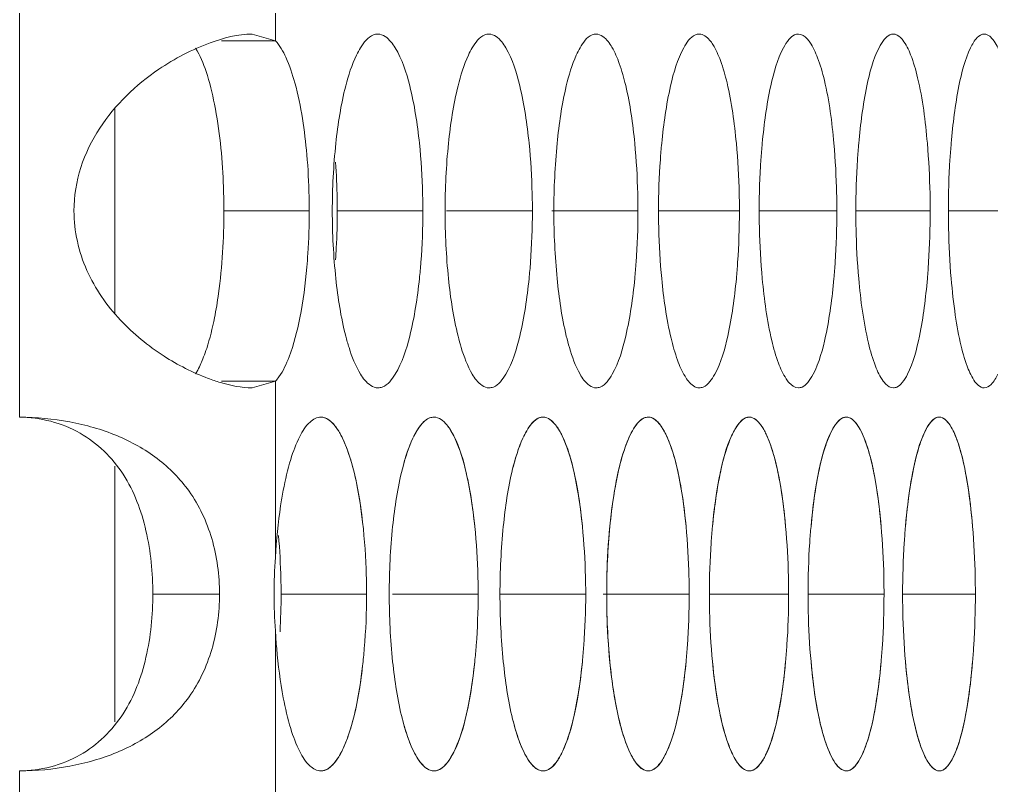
# Model space of a CAD drawing. Header units: millimetres. Extents: x 1177 to 4147, y 93 to 2194.
# Drawn here: x 2891.19 to 2907.68, y 1459.77 to 1472.76 of the extents above; entities that cross this region are included whole.
import ezdxf

# ---------------------------------------------------------------- set-up
doc = ezdxf.new("R2010")
doc.units = ezdxf.units.MM
doc.header["$LTSCALE"] = 0.1
doc.layers.get('0').update_dxf_attribs({"lineweight": 13})
doc.layers.add('标注', color=251, linetype='Continuous', lineweight=9)

msp = doc.modelspace()

# ---------------------------------------------------------------- linework, layer by layer
for p, q in [((2895.532, 1472.402), (2895.532, 1475.389)), ((2891.191, 1466.02), (2891.191, 1473.01)), ((2891.191, 1466.02), (2891.191, 1473.01)), ((2895.532, 1463.641), (2895.532, 1466.628)), ((2895.532, 1459.412), (2895.532, 1462.399)), ((2891.191, 1453.029), (2891.191, 1460.02)), ((2891.191, 1453.029), (2891.191, 1460.02))]:
    msp.add_line(p, q)
at = {"layer": '标注'}
for p, q in [((2895.532, 1472.402), (2895.137, 1472.515)), ((2894.616, 1472.402), (2895.532, 1472.402)), ((2892.81, 1471.253), (2892.81, 1467.777)), ((2894.658, 1469.515), (2896.106, 1469.515)), ((2896.581, 1469.515), (2898.032, 1469.515)), ((2898.435, 1469.515), (2899.89, 1469.515)), ((2900.221, 1469.515), (2901.68, 1469.515)), ((2902.029, 1469.515), (2903.401, 1469.515)), ((2903.736, 1469.515), (2905.053, 1469.515)), ((2905.375, 1469.515), (2906.636, 1469.515)), ((2906.944, 1469.515), (2908.15, 1469.515)), ((2894.616, 1466.628), (2895.532, 1466.628)), ((2895.137, 1466.515), (2895.532, 1466.628)), ((2892.81, 1465.187), (2892.81, 1460.852)), ((2892.81, 1465.187), (2892.81, 1460.852)), ((2893.453, 1463.02), (2894.584, 1463.02)), ((2893.453, 1463.02), (2894.584, 1463.02)), ((2895.628, 1463.02), (2897.078, 1463.02)), ((2895.628, 1463.02), (2897.078, 1463.02)), ((2897.516, 1463.02), (2898.97, 1463.02)), ((2897.516, 1463.02), (2898.97, 1463.02)), ((2899.337, 1463.02), (2900.794, 1463.02)), ((2899.337, 1463.02), (2900.794, 1463.02)), ((2901.089, 1463.02), (2902.549, 1463.02)), ((2901.089, 1463.02), (2902.549, 1463.02)), ((2902.892, 1463.02), (2904.235, 1463.02)), ((2902.892, 1463.02), (2904.235, 1463.02)), ((2904.564, 1463.02), (2905.853, 1463.02)), ((2904.564, 1463.02), (2905.853, 1463.02)), ((2906.168, 1463.02), (2907.402, 1463.02)), ((2906.168, 1463.02), (2907.402, 1463.02))]:
    msp.add_line(p, q, dxfattribs=at)
for centre, radius, start, end in [((2904.136, 1463.012), 8.627, 175.8208, 179.9495), ((2904.136, 1463.012), 8.627, 175.8208, 179.9495), ((2904.136, 1463.027), 8.627, 180.0505, 184.1792), ((2904.136, 1463.027), 8.627, 180.0505, 184.1792), ((2884.338, 1463.019), 11.29, 356.7614, 0.0035), ((2884.338, 1463.019), 11.29, 356.7614, 0.0035)]:
    msp.add_arc(centre, radius, start, end, dxfattribs=at)
for points, knots in [([(2895.137, 1472.515), (2894.895, 1472.514), (2894.332, 1472.365), (2893.824, 1472.101), (2893.553, 1471.917)], [0, 0, 0, 0, 0.425121, 1, 1, 1, 1]), ([(2897.27, 1472.515), (2897.244, 1472.515), (2897.116, 1472.486), (2897.03, 1472.371), (2896.976, 1472.283)], [0, 0, 0, 0, 0.199148, 1, 1, 1, 1]), ([(2897.563, 1472.283), (2897.541, 1472.318), (2897.472, 1472.42), (2897.356, 1472.515), (2897.27, 1472.515)], [0, 0, 0, 0, 0.321082, 1, 1, 1, 1]), ([(2899.155, 1472.515), (2899.131, 1472.515), (2899.005, 1472.485), (2898.923, 1472.37), (2898.871, 1472.283)], [0, 0, 0, 0, 0.196477, 1, 1, 1, 1]), ([(2899.437, 1472.283), (2899.417, 1472.318), (2899.351, 1472.419), (2899.239, 1472.515), (2899.155, 1472.515)], [0, 0, 0, 0, 0.324295, 1, 1, 1, 1]), ([(2900.972, 1472.515), (2900.948, 1472.515), (2900.825, 1472.484), (2900.748, 1472.369), (2900.699, 1472.283)], [0, 0, 0, 0, 0.193636, 1, 1, 1, 1]), ([(2901.239, 1472.292), (2901.22, 1472.325), (2901.158, 1472.422), (2901.052, 1472.515), (2900.972, 1472.515)], [0, 0, 0, 0, 0.326204, 1, 1, 1, 1]), ([(2902.72, 1472.515), (2902.698, 1472.515), (2902.577, 1472.484), (2902.505, 1472.368), (2902.458, 1472.283)], [0, 0, 0, 0, 0.190615, 1, 1, 1, 1]), ([(2902.951, 1472.335), (2902.934, 1472.362), (2902.879, 1472.442), (2902.788, 1472.515), (2902.72, 1472.515)], [0, 0, 0, 0, 0.321102, 1, 1, 1, 1]), ([(2904.4, 1472.515), (2904.378, 1472.515), (2904.315, 1472.498), (2904.225, 1472.415), (2904.174, 1472.332), (2904.148, 1472.283)], [0, 0, 0, 0, 0.185665, 0.530478, 1, 1, 1, 1]), ([(2904.595, 1472.376), (2904.58, 1472.397), (2904.532, 1472.461), (2904.456, 1472.515), (2904.4, 1472.515)], [0, 0, 0, 0, 0.314447, 1, 1, 1, 1]), ([(2906.011, 1472.515), (2905.99, 1472.515), (2905.928, 1472.498), (2905.843, 1472.414), (2905.794, 1472.332), (2905.769, 1472.283)], [0, 0, 0, 0, 0.182292, 0.52599, 1, 1, 1, 1]), ([(2906.17, 1472.414), (2906.158, 1472.43), (2906.117, 1472.477), (2906.055, 1472.515), (2906.011, 1472.515)], [0, 0, 0, 0, 0.305886, 1, 1, 1, 1]), ([(2907.553, 1472.515), (2907.509, 1472.515), (2907.404, 1472.444), (2907.351, 1472.345), (2907.321, 1472.283)], [0, 0, 0, 0, 0.389659, 1, 1, 1, 1]), ([(2907.677, 1472.448), (2907.667, 1472.459), (2907.633, 1472.492), (2907.586, 1472.515), (2907.553, 1472.515)], [0, 0, 0, 0, 0.295107, 1, 1, 1, 1]), ([(2896.065, 1470.469), (2896.029, 1470.879), (2895.951, 1471.444), (2895.738, 1472.085), (2895.608, 1472.321), (2895.532, 1472.402)], [0, 0, 0, 0, 0.608781, 0.835781, 1, 1, 1, 1]), ([(2903.349, 1470.662), (2903.316, 1471.006), (2903.254, 1471.481), (2903.098, 1472.037), (2903.004, 1472.251), (2902.951, 1472.335)], [0, 0, 0, 0, 0.598831, 0.827178, 1, 1, 1, 1]), ([(2905.003, 1470.662), (2904.971, 1471.021), (2904.909, 1471.513), (2904.747, 1472.082), (2904.651, 1472.296), (2904.595, 1472.376)], [0, 0, 0, 0, 0.608586, 0.834685, 1, 1, 1, 1]), ([(2906.588, 1470.662), (2906.556, 1471.036), (2906.495, 1471.546), (2906.328, 1472.128), (2906.229, 1472.34), (2906.17, 1472.414)], [0, 0, 0, 0, 0.619614, 0.843153, 1, 1, 1, 1]), ([(2908.104, 1470.662), (2908.087, 1470.874), (2908.045, 1471.262), (2907.954, 1471.783), (2907.84, 1472.172), (2907.739, 1472.382), (2907.677, 1472.448)], [0, 0, 0, 0, 0.343252, 0.632232, 0.852748, 1, 1, 1, 1]), ([(2894.499, 1471.326), (2894.462, 1471.513), (2894.382, 1471.838), (2894.255, 1472.152), (2894.179, 1472.276)], [0, 0, 0, 0, 0.568754, 1, 1, 1, 1]), ([(2896.976, 1472.283), (2896.95, 1472.243), (2896.841, 1472.038), (2896.77, 1471.814), (2896.724, 1471.636)], [0, 0, 0, 0, 0.20579, 1, 1, 1, 1]), ([(2897.974, 1470.662), (2897.94, 1470.99), (2897.855, 1471.542), (2897.683, 1472.086), (2897.563, 1472.283)], [0, 0, 0, 0, 0.587706, 1, 1, 1, 1]), ([(2898.871, 1472.283), (2898.847, 1472.243), (2898.741, 1472.037), (2898.673, 1471.814), (2898.629, 1471.636)], [0, 0, 0, 0, 0.205098, 1, 1, 1, 1]), ([(2899.834, 1470.662), (2899.801, 1470.99), (2899.719, 1471.541), (2899.555, 1472.085), (2899.437, 1472.283)], [0, 0, 0, 0, 0.588565, 1, 1, 1, 1]), ([(2900.699, 1472.283), (2900.675, 1472.243), (2900.573, 1472.036), (2900.508, 1471.814), (2900.465, 1471.636)], [0, 0, 0, 0, 0.204414, 1, 1, 1, 1]), ([(2901.626, 1470.662), (2901.594, 1470.992), (2901.531, 1471.45), (2901.38, 1471.991), (2901.29, 1472.205), (2901.239, 1472.292)], [0, 0, 0, 0, 0.590197, 0.820528, 1, 1, 1, 1]), ([(2902.458, 1472.283), (2902.347, 1472.084), (2902.192, 1471.539), (2902.115, 1470.989), (2902.083, 1470.662)], [0, 0, 0, 0, 0.410076, 1, 1, 1, 1]), ([(2904.148, 1472.283), (2904.041, 1472.083), (2903.893, 1471.538), (2903.818, 1470.989), (2903.788, 1470.662)], [0, 0, 0, 0, 0.409275, 1, 1, 1, 1]), ([(2905.769, 1472.283), (2905.666, 1472.082), (2905.525, 1471.537), (2905.453, 1470.989), (2905.424, 1470.662)], [0, 0, 0, 0, 0.408497, 1, 1, 1, 1]), ([(2907.321, 1472.283), (2907.222, 1472.081), (2907.088, 1471.536), (2907.019, 1470.989), (2906.992, 1470.662)], [0, 0, 0, 0, 0.407744, 1, 1, 1, 1]), ([(2893.553, 1471.917), (2893.164, 1471.652), (2892.628, 1471.139), (2892.197, 1470.263), (2892.116, 1469.764), (2892.116, 1469.515)], [0, 0, 0, 0, 0.48685, 0.742674, 1, 1, 1, 1]), ([(2896.724, 1471.636), (2896.642, 1471.317), (2896.533, 1470.61), (2896.497, 1469.898), (2896.497, 1469.515)], [0, 0, 0, 0, 0.462348, 1, 1, 1, 1]), ([(2898.629, 1471.636), (2898.549, 1471.317), (2898.445, 1470.61), (2898.409, 1469.898), (2898.409, 1469.515)], [0, 0, 0, 0, 0.462125, 1, 1, 1, 1]), ([(2900.465, 1471.636), (2900.388, 1471.316), (2900.288, 1470.609), (2900.254, 1469.898), (2900.254, 1469.515)], [0, 0, 0, 0, 0.461908, 1, 1, 1, 1]), ([(2894.658, 1469.515), (2894.658, 1469.676), (2894.644, 1470.282), (2894.586, 1470.889), (2894.499, 1471.326)], [0, 0, 0, 0, 0.265985, 1, 1, 1, 1]), ([(2898.032, 1469.515), (2898.032, 1469.613), (2898.027, 1469.996), (2898.004, 1470.379), (2897.974, 1470.662)], [0, 0, 0, 0, 0.255763, 1, 1, 1, 1]), ([(2899.89, 1469.515), (2899.89, 1469.613), (2899.885, 1469.996), (2899.863, 1470.379), (2899.834, 1470.662)], [0, 0, 0, 0, 0.25579, 1, 1, 1, 1]), ([(2901.68, 1469.515), (2901.68, 1469.613), (2901.675, 1469.996), (2901.653, 1470.379), (2901.626, 1470.662)], [0, 0, 0, 0, 0.255815, 1, 1, 1, 1]), ([(2902.083, 1470.662), (2902.074, 1470.57), (2902.043, 1470.188), (2902.029, 1469.805), (2902.029, 1469.515)], [0, 0, 0, 0, 0.242084, 1, 1, 1, 1]), ([(2903.401, 1469.515), (2903.401, 1469.613), (2903.396, 1469.996), (2903.375, 1470.379), (2903.349, 1470.662)], [0, 0, 0, 0, 0.25584, 1, 1, 1, 1]), ([(2903.788, 1470.662), (2903.78, 1470.57), (2903.749, 1470.188), (2903.736, 1469.805), (2903.736, 1469.515)], [0, 0, 0, 0, 0.242044, 1, 1, 1, 1]), ([(2905.053, 1469.515), (2905.053, 1469.613), (2905.048, 1469.996), (2905.028, 1470.379), (2905.003, 1470.662)], [0, 0, 0, 0, 0.255864, 1, 1, 1, 1]), ([(2905.424, 1470.662), (2905.416, 1470.57), (2905.387, 1470.188), (2905.375, 1469.805), (2905.375, 1469.515)], [0, 0, 0, 0, 0.242005, 1, 1, 1, 1]), ([(2906.636, 1469.515), (2906.636, 1469.613), (2906.632, 1469.996), (2906.612, 1470.378), (2906.588, 1470.662)], [0, 0, 0, 0, 0.255886, 1, 1, 1, 1]), ([(2906.992, 1470.662), (2906.984, 1470.57), (2906.956, 1470.188), (2906.944, 1469.805), (2906.944, 1469.515)], [0, 0, 0, 0, 0.241968, 1, 1, 1, 1]), ([(2896.106, 1469.515), (2896.106, 1469.596), (2896.103, 1469.914), (2896.086, 1470.232), (2896.065, 1470.469)], [0, 0, 0, 0, 0.253876, 1, 1, 1, 1]), ([(2896.581, 1469.515), (2896.581, 1469.585), (2896.578, 1469.861), (2896.566, 1470.136), (2896.551, 1470.342)], [0, 0, 0, 0, 0.252958, 1, 1, 1, 1]), ([(2892.116, 1469.515), (2892.116, 1469.171), (2892.273, 1468.482), (2892.859, 1467.648), (2893.591, 1467.049), (2894.129, 1466.775), (2894.391, 1466.677)], [0, 0, 0, 0, 0.268228, 0.532568, 0.782157, 1, 1, 1, 1]), ([(2894.499, 1467.704), (2894.526, 1467.84), (2894.623, 1468.439), (2894.658, 1469.047), (2894.658, 1469.515)], [0, 0, 0, 0, 0.228138, 1, 1, 1, 1]), ([(2896.065, 1468.561), (2896.072, 1468.639), (2896.096, 1468.956), (2896.106, 1469.275), (2896.106, 1469.515)], [0, 0, 0, 0, 0.244708, 1, 1, 1, 1]), ([(2896.497, 1469.515), (2896.497, 1469.132), (2896.533, 1468.42), (2896.642, 1467.713), (2896.724, 1467.394)], [0, 0, 0, 0, 0.537652, 1, 1, 1, 1]), ([(2896.551, 1468.689), (2896.556, 1468.756), (2896.573, 1469.031), (2896.581, 1469.307), (2896.581, 1469.515)], [0, 0, 0, 0, 0.246013, 1, 1, 1, 1]), ([(2897.974, 1468.368), (2897.984, 1468.46), (2898.018, 1468.842), (2898.032, 1469.225), (2898.032, 1469.515)], [0, 0, 0, 0, 0.24218, 1, 1, 1, 1]), ([(2898.409, 1469.515), (2898.409, 1469.132), (2898.445, 1468.42), (2898.549, 1467.714), (2898.629, 1467.394)], [0, 0, 0, 0, 0.537875, 1, 1, 1, 1]), ([(2899.834, 1468.368), (2899.843, 1468.46), (2899.876, 1468.842), (2899.89, 1469.225), (2899.89, 1469.515)], [0, 0, 0, 0, 0.242136, 1, 1, 1, 1]), ([(2900.254, 1469.515), (2900.254, 1469.132), (2900.288, 1468.421), (2900.388, 1467.714), (2900.465, 1467.394)], [0, 0, 0, 0, 0.538092, 1, 1, 1, 1]), ([(2901.626, 1468.368), (2901.635, 1468.46), (2901.666, 1468.842), (2901.68, 1469.225), (2901.68, 1469.515)], [0, 0, 0, 0, 0.242094, 1, 1, 1, 1]), ([(2902.029, 1469.515), (2902.029, 1469.417), (2902.034, 1469.034), (2902.056, 1468.651), (2902.083, 1468.368)], [0, 0, 0, 0, 0.25582, 1, 1, 1, 1]), ([(2903.349, 1468.368), (2903.357, 1468.46), (2903.388, 1468.842), (2903.401, 1469.225), (2903.401, 1469.515)], [0, 0, 0, 0, 0.242053, 1, 1, 1, 1]), ([(2903.736, 1469.515), (2903.736, 1469.417), (2903.741, 1469.034), (2903.762, 1468.652), (2903.788, 1468.368)], [0, 0, 0, 0, 0.255845, 1, 1, 1, 1]), ([(2905.003, 1468.368), (2905.011, 1468.46), (2905.04, 1468.842), (2905.053, 1469.225), (2905.053, 1469.515)], [0, 0, 0, 0, 0.242014, 1, 1, 1, 1]), ([(2905.375, 1469.515), (2905.375, 1469.417), (2905.379, 1469.034), (2905.399, 1468.652), (2905.424, 1468.368)], [0, 0, 0, 0, 0.255868, 1, 1, 1, 1]), ([(2906.588, 1468.368), (2906.596, 1468.46), (2906.624, 1468.842), (2906.636, 1469.225), (2906.636, 1469.515)], [0, 0, 0, 0, 0.241977, 1, 1, 1, 1]), ([(2906.944, 1469.515), (2906.944, 1469.417), (2906.948, 1469.034), (2906.967, 1468.652), (2906.992, 1468.368)], [0, 0, 0, 0, 0.255891, 1, 1, 1, 1]), ([(2895.763, 1467.039), (2895.846, 1467.254), (2895.973, 1467.76), (2896.04, 1468.274), (2896.065, 1468.561)], [0, 0, 0, 0, 0.444382, 1, 1, 1, 1]), ([(2897.563, 1466.747), (2897.683, 1466.944), (2897.855, 1467.488), (2897.94, 1468.04), (2897.974, 1468.368)], [0, 0, 0, 0, 0.412294, 1, 1, 1, 1]), ([(2899.437, 1466.747), (2899.555, 1466.945), (2899.719, 1467.489), (2899.801, 1468.041), (2899.834, 1468.368)], [0, 0, 0, 0, 0.411435, 1, 1, 1, 1]), ([(2901.244, 1466.747), (2901.357, 1466.946), (2901.515, 1467.49), (2901.594, 1468.041), (2901.626, 1468.368)], [0, 0, 0, 0, 0.410597, 1, 1, 1, 1]), ([(2902.083, 1468.368), (2902.116, 1468.03), (2902.179, 1467.561), (2902.334, 1467.011), (2902.426, 1466.798), (2902.478, 1466.712)], [0, 0, 0, 0, 0.595352, 0.824536, 1, 1, 1, 1]), ([(2902.982, 1466.747), (2903.091, 1466.947), (2903.243, 1467.491), (2903.318, 1468.041), (2903.349, 1468.368)], [0, 0, 0, 0, 0.409781, 1, 1, 1, 1]), ([(2903.788, 1468.368), (2903.821, 1468.015), (2903.884, 1467.529), (2904.044, 1466.965), (2904.139, 1466.751), (2904.194, 1466.669)], [0, 0, 0, 0, 0.604767, 0.831791, 1, 1, 1, 1]), ([(2904.651, 1466.747), (2904.756, 1466.948), (2904.901, 1467.492), (2904.974, 1468.041), (2905.003, 1468.368)], [0, 0, 0, 0, 0.408988, 1, 1, 1, 1]), ([(2905.424, 1468.368), (2905.457, 1468), (2905.52, 1467.496), (2905.685, 1466.919), (2905.783, 1466.706), (2905.84, 1466.629)], [0, 0, 0, 0, 0.615423, 0.839991, 1, 1, 1, 1]), ([(2906.251, 1466.747), (2906.353, 1466.949), (2906.491, 1467.493), (2906.56, 1468.041), (2906.588, 1468.368)], [0, 0, 0, 0, 0.408219, 1, 1, 1, 1]), ([(2906.992, 1468.368), (2907.009, 1468.16), (2907.051, 1467.777), (2907.143, 1467.262), (2907.257, 1466.874), (2907.357, 1466.664), (2907.417, 1466.593)], [0, 0, 0, 0, 0.339935, 0.62764, 0.849308, 1, 1, 1, 1]), ([(2894.315, 1467.039), (2894.334, 1467.086), (2894.41, 1467.304), (2894.464, 1467.529), (2894.499, 1467.704)], [0, 0, 0, 0, 0.222237, 1, 1, 1, 1]), ([(2896.724, 1467.394), (2896.741, 1467.328), (2896.805, 1467.106), (2896.889, 1466.886), (2896.976, 1466.747)], [0, 0, 0, 0, 0.294324, 1, 1, 1, 1]), ([(2898.629, 1467.394), (2898.645, 1467.328), (2898.707, 1467.106), (2898.788, 1466.886), (2898.871, 1466.747)], [0, 0, 0, 0, 0.294922, 1, 1, 1, 1]), ([(2900.465, 1467.394), (2900.481, 1467.328), (2900.54, 1467.107), (2900.618, 1466.887), (2900.699, 1466.747)], [0, 0, 0, 0, 0.29551, 1, 1, 1, 1]), ([(2894.179, 1466.754), (2894.192, 1466.775), (2894.244, 1466.866), (2894.286, 1466.963), (2894.315, 1467.039)], [0, 0, 0, 0, 0.224904, 1, 1, 1, 1]), ([(2895.532, 1466.628), (2895.554, 1466.652), (2895.652, 1466.776), (2895.718, 1466.922), (2895.763, 1467.039)], [0, 0, 0, 0, 0.205277, 1, 1, 1, 1]), ([(2896.976, 1466.747), (2896.997, 1466.712), (2897.067, 1466.61), (2897.184, 1466.515), (2897.27, 1466.515)], [0, 0, 0, 0, 0.321073, 1, 1, 1, 1]), ([(2897.27, 1466.515), (2897.295, 1466.515), (2897.424, 1466.544), (2897.509, 1466.66), (2897.563, 1466.747)], [0, 0, 0, 0, 0.199481, 1, 1, 1, 1]), ([(2898.871, 1466.747), (2898.892, 1466.712), (2898.959, 1466.611), (2899.071, 1466.515), (2899.155, 1466.515)], [0, 0, 0, 0, 0.324264, 1, 1, 1, 1]), ([(2899.155, 1466.515), (2899.18, 1466.515), (2899.306, 1466.545), (2899.386, 1466.66), (2899.437, 1466.747)], [0, 0, 0, 0, 0.196798, 1, 1, 1, 1]), ([(2900.699, 1466.747), (2900.719, 1466.712), (2900.782, 1466.612), (2900.89, 1466.515), (2900.972, 1466.515)], [0, 0, 0, 0, 0.327612, 1, 1, 1, 1]), ([(2900.972, 1466.515), (2900.996, 1466.515), (2901.119, 1466.546), (2901.195, 1466.661), (2901.244, 1466.747)], [0, 0, 0, 0, 0.193945, 1, 1, 1, 1]), ([(2902.478, 1466.712), (2902.496, 1466.683), (2902.553, 1466.597), (2902.649, 1466.515), (2902.72, 1466.515)], [0, 0, 0, 0, 0.324647, 1, 1, 1, 1]), ([(2902.72, 1466.515), (2902.743, 1466.515), (2902.864, 1466.546), (2902.935, 1466.662), (2902.982, 1466.747)], [0, 0, 0, 0, 0.190909, 1, 1, 1, 1]), ([(2904.4, 1466.515), (2904.422, 1466.515), (2904.485, 1466.532), (2904.574, 1466.615), (2904.625, 1466.698), (2904.651, 1466.747)], [0, 0, 0, 0, 0.185919, 0.530524, 1, 1, 1, 1]), ([(2906.011, 1466.515), (2906.032, 1466.515), (2906.093, 1466.532), (2906.178, 1466.616), (2906.226, 1466.698), (2906.251, 1466.747)], [0, 0, 0, 0, 0.18253, 0.526009, 1, 1, 1, 1]), ([(2907.553, 1466.515), (2907.596, 1466.515), (2907.701, 1466.586), (2907.752, 1466.685), (2907.782, 1466.747)], [0, 0, 0, 0, 0.389686, 1, 1, 1, 1]), ([(2894.391, 1466.677), (2894.459, 1466.651), (2894.701, 1466.569), (2894.955, 1466.516), (2895.137, 1466.515)], [0, 0, 0, 0, 0.288359, 1, 1, 1, 1]), ([(2904.194, 1466.669), (2904.209, 1466.646), (2904.259, 1466.577), (2904.34, 1466.515), (2904.4, 1466.515)], [0, 0, 0, 0, 0.318608, 1, 1, 1, 1]), ([(2905.84, 1466.629), (2905.853, 1466.612), (2905.896, 1466.559), (2905.963, 1466.515), (2906.011, 1466.515)], [0, 0, 0, 0, 0.310747, 1, 1, 1, 1]), ([(2907.417, 1466.593), (2907.428, 1466.581), (2907.464, 1466.544), (2907.516, 1466.515), (2907.553, 1466.515)], [0, 0, 0, 0, 0.300688, 1, 1, 1, 1]), ([(2894.067, 1464.763), (2893.918, 1464.973), (2893.546, 1465.351), (2892.84, 1465.74), (2892.04, 1465.966), (2891.477, 1466.017), (2891.191, 1466.02)], [0, 0, 0, 0, 0.237278, 0.48061, 0.736199, 1, 1, 1, 1]), ([(2893.453, 1463.02), (2893.453, 1463.38), (2893.385, 1464.085), (2893.02, 1465.083), (2892.252, 1465.839), (2891.545, 1466.016), (2891.191, 1466.02)], [0, 0, 0, 0, 0.257867, 0.504597, 0.746083, 1, 1, 1, 1]), ([(2894.067, 1464.763), (2893.918, 1464.973), (2893.546, 1465.351), (2892.84, 1465.74), (2892.04, 1465.966), (2891.477, 1466.017), (2891.191, 1466.02)], [0, 0, 0, 0, 0.237278, 0.48061, 0.736199, 1, 1, 1, 1]), ([(2893.453, 1463.02), (2893.453, 1463.38), (2893.385, 1464.085), (2893.02, 1465.083), (2892.252, 1465.839), (2891.545, 1466.016), (2891.191, 1466.02)], [0, 0, 0, 0, 0.257867, 0.504597, 0.746083, 1, 1, 1, 1]), ([(2896.304, 1466.019), (2896.237, 1466.019), (2896.078, 1465.926), (2895.918, 1465.661), (2895.77, 1465.267), (2895.699, 1464.955), (2895.666, 1464.779)], [0, 0, 0, 0, 0.138263, 0.343336, 0.632179, 1, 1, 1, 1]), ([(2896.304, 1466.019), (2896.237, 1466.019), (2896.078, 1465.926), (2895.918, 1465.661), (2895.77, 1465.267), (2895.699, 1464.955), (2895.666, 1464.779)], [0, 0, 0, 0, 0.138263, 0.343336, 0.632179, 1, 1, 1, 1]), ([(2897.011, 1464.239), (2896.983, 1464.483), (2896.916, 1464.92), (2896.78, 1465.422), (2896.64, 1465.729), (2896.523, 1465.915), (2896.389, 1466.019), (2896.304, 1466.019)], [0, 0, 0, 0, 0.369087, 0.664261, 0.77961, 0.872651, 1, 1, 1, 1]), ([(2896.542, 1465.871), (2896.525, 1465.894), (2896.463, 1465.965), (2896.37, 1466.019), (2896.304, 1466.019)], [0, 0, 0, 0, 0.303752, 1, 1, 1, 1]), ([(2898.221, 1466.02), (2898.098, 1466.02), (2897.922, 1465.803), (2897.786, 1465.492), (2897.717, 1465.266), (2897.685, 1465.14)], [0, 0, 0, 0, 0.347958, 0.635186, 1, 1, 1, 1]), ([(2898.221, 1466.02), (2898.196, 1466.02), (2898.069, 1465.99), (2897.985, 1465.875), (2897.932, 1465.788)], [0, 0, 0, 0, 0.197833, 1, 1, 1, 1]), ([(2898.912, 1464.167), (2898.886, 1464.421), (2898.822, 1464.875), (2898.692, 1465.398), (2898.553, 1465.718), (2898.439, 1465.908), (2898.306, 1466.02), (2898.221, 1466.02)], [0, 0, 0, 0, 0.371587, 0.6686, 0.783763, 0.876035, 1, 1, 1, 1]), ([(2898.509, 1465.788), (2898.488, 1465.823), (2898.42, 1465.925), (2898.306, 1466.02), (2898.221, 1466.02)], [0, 0, 0, 0, 0.322669, 1, 1, 1, 1]), ([(2900.072, 1466.02), (2899.951, 1466.02), (2899.783, 1465.8), (2899.653, 1465.492), (2899.586, 1465.266), (2899.555, 1465.14)], [0, 0, 0, 0, 0.344008, 0.632418, 1, 1, 1, 1]), ([(2900.072, 1466.02), (2900.048, 1466.02), (2899.923, 1465.99), (2899.844, 1465.874), (2899.794, 1465.788)], [0, 0, 0, 0, 0.195078, 1, 1, 1, 1]), ([(2900.738, 1464.167), (2900.713, 1464.42), (2900.652, 1464.875), (2900.526, 1465.397), (2900.392, 1465.717), (2900.283, 1465.907), (2900.155, 1466.02), (2900.072, 1466.02)], [0, 0, 0, 0, 0.373536, 0.671578, 0.786749, 0.87859, 1, 1, 1, 1]), ([(2900.349, 1465.788), (2900.329, 1465.823), (2900.265, 1465.923), (2900.155, 1466.02), (2900.072, 1466.02)], [0, 0, 0, 0, 0.32596, 1, 1, 1, 1]), ([(2901.855, 1466.02), (2901.737, 1466.02), (2901.575, 1465.797), (2901.451, 1465.492), (2901.345, 1465.116), (2901.262, 1464.668), (2901.175, 1463.96), (2901.15, 1463.403), (2901.15, 1463.02)], [0, 0, 0, 0, 0.111545, 0.206545, 0.328035, 0.473731, 0.638415, 1, 1, 1, 1]), ([(2901.855, 1466.02), (2901.832, 1466.02), (2901.71, 1465.989), (2901.635, 1465.874), (2901.587, 1465.788)], [0, 0, 0, 0, 0.192149, 1, 1, 1, 1]), ([(2902.496, 1464.167), (2902.472, 1464.42), (2902.412, 1464.874), (2902.292, 1465.396), (2902.163, 1465.717), (2902.059, 1465.905), (2901.935, 1466.02), (2901.855, 1466.02)], [0, 0, 0, 0, 0.375478, 0.674554, 0.789741, 0.881162, 1, 1, 1, 1]), ([(2902.104, 1465.818), (2902.086, 1465.848), (2902.027, 1465.937), (2901.928, 1466.02), (2901.855, 1466.02)], [0, 0, 0, 0, 0.323826, 1, 1, 1, 1]), ([(2903.569, 1466.02), (2903.49, 1466.02), (2903.371, 1465.903), (2903.271, 1465.717), (2903.145, 1465.395), (2903.027, 1464.874), (2902.968, 1464.42), (2902.944, 1464.167)], [0, 0, 0, 0, 0.116497, 0.207648, 0.322936, 0.622968, 1, 1, 1, 1]), ([(2903.569, 1466.02), (2903.546, 1466.02), (2903.482, 1466.003), (2903.39, 1465.92), (2903.338, 1465.837), (2903.311, 1465.788)], [0, 0, 0, 0, 0.187277, 0.53264, 1, 1, 1, 1]), ([(2904.184, 1464.167), (2904.161, 1464.42), (2904.104, 1464.874), (2903.989, 1465.395), (2903.865, 1465.717), (2903.766, 1465.903), (2903.647, 1466.02), (2903.569, 1466.02)], [0, 0, 0, 0, 0.377411, 0.677525, 0.792735, 0.883746, 1, 1, 1, 1]), ([(2903.782, 1465.861), (2903.766, 1465.885), (2903.714, 1465.956), (2903.63, 1466.02), (2903.569, 1466.02)], [0, 0, 0, 0, 0.31799, 1, 1, 1, 1]), ([(2905.214, 1466.02), (2905.138, 1466.02), (2905.023, 1465.901), (2904.928, 1465.717), (2904.807, 1465.395), (2904.694, 1464.874), (2904.638, 1464.42), (2904.615, 1464.167)], [0, 0, 0, 0, 0.113909, 0.204659, 0.319975, 0.621044, 1, 1, 1, 1]), ([(2905.214, 1466.02), (2905.192, 1466.02), (2905.13, 1466.003), (2905.042, 1465.919), (2904.993, 1465.837), (2904.967, 1465.788)], [0, 0, 0, 0, 0.184004, 0.528262, 1, 1, 1, 1]), ([(2905.804, 1464.167), (2905.782, 1464.42), (2905.727, 1464.873), (2905.617, 1465.394), (2905.498, 1465.717), (2905.404, 1465.901), (2905.29, 1466.02), (2905.214, 1466.02)], [0, 0, 0, 0, 0.379331, 0.680485, 0.795727, 0.886339, 1, 1, 1, 1]), ([(2905.391, 1465.901), (2905.378, 1465.919), (2905.333, 1465.974), (2905.264, 1466.02), (2905.214, 1466.02)], [0, 0, 0, 0, 0.310426, 1, 1, 1, 1]), ([(2905.804, 1464.167), (2905.772, 1464.533), (2905.71, 1465.035), (2905.546, 1465.61), (2905.448, 1465.823), (2905.391, 1465.901)], [0, 0, 0, 0, 0.613931, 0.838792, 1, 1, 1, 1]), ([(2906.79, 1466.02), (2906.716, 1466.02), (2906.607, 1465.899), (2906.517, 1465.716), (2906.4, 1465.394), (2906.292, 1464.873), (2906.238, 1464.42), (2906.217, 1464.167)], [0, 0, 0, 0, 0.111317, 0.201676, 0.317029, 0.619135, 1, 1, 1, 1]), ([(2906.79, 1466.02), (2906.77, 1466.02), (2906.709, 1466.003), (2906.625, 1465.919), (2906.578, 1465.837), (2906.554, 1465.788)], [0, 0, 0, 0, 0.180528, 0.523661, 1, 1, 1, 1]), ([(2907.355, 1464.167), (2907.334, 1464.42), (2907.281, 1464.873), (2907.176, 1465.394), (2907.062, 1465.716), (2906.973, 1465.899), (2906.864, 1466.02), (2906.79, 1466.02)], [0, 0, 0, 0, 0.381235, 0.683429, 0.79871, 0.888936, 1, 1, 1, 1]), ([(2906.932, 1465.937), (2906.921, 1465.95), (2906.883, 1465.99), (2906.829, 1466.02), (2906.79, 1466.02)], [0, 0, 0, 0, 0.300787, 1, 1, 1, 1]), ([(2907.355, 1464.167), (2907.337, 1464.374), (2907.296, 1464.754), (2907.205, 1465.267), (2907.092, 1465.655), (2906.992, 1465.866), (2906.932, 1465.937)], [0, 0, 0, 0, 0.338668, 0.625811, 0.847843, 1, 1, 1, 1]), ([(2897.011, 1464.239), (2896.972, 1464.579), (2896.897, 1465.049), (2896.712, 1465.59), (2896.604, 1465.794), (2896.542, 1465.871)], [0, 0, 0, 0, 0.599408, 0.827175, 1, 1, 1, 1]), ([(2897.932, 1465.788), (2897.907, 1465.747), (2897.799, 1465.542), (2897.73, 1465.319), (2897.685, 1465.14)], [0, 0, 0, 0, 0.205443, 1, 1, 1, 1]), ([(2898.912, 1464.167), (2898.879, 1464.494), (2898.796, 1465.046), (2898.628, 1465.591), (2898.509, 1465.788)], [0, 0, 0, 0, 0.588138, 1, 1, 1, 1]), ([(2899.794, 1465.788), (2899.77, 1465.747), (2899.665, 1465.541), (2899.599, 1465.318), (2899.555, 1465.14)], [0, 0, 0, 0, 0.204755, 1, 1, 1, 1]), ([(2900.738, 1464.167), (2900.706, 1464.494), (2900.626, 1465.045), (2900.464, 1465.59), (2900.349, 1465.788)], [0, 0, 0, 0, 0.588987, 1, 1, 1, 1]), ([(2901.587, 1465.788), (2901.507, 1465.648), (2901.379, 1465.282), (2901.196, 1464.359), (2901.15, 1463.577), (2901.15, 1463.02)], [0, 0, 0, 0, 0.171591, 0.407652, 1, 1, 1, 1]), ([(2902.496, 1464.167), (2902.464, 1464.504), (2902.401, 1464.971), (2902.247, 1465.519), (2902.156, 1465.732), (2902.104, 1465.818)], [0, 0, 0, 0, 0.594383, 0.823753, 1, 1, 1, 1]), ([(2903.311, 1465.788), (2903.202, 1465.588), (2903.051, 1465.044), (2902.975, 1464.494), (2902.944, 1464.167)], [0, 0, 0, 0, 0.409673, 1, 1, 1, 1]), ([(2904.184, 1464.167), (2904.152, 1464.518), (2904.09, 1465.002), (2903.931, 1465.564), (2903.836, 1465.778), (2903.782, 1465.861)], [0, 0, 0, 0, 0.603559, 0.830818, 1, 1, 1, 1]), ([(2904.967, 1465.788), (2904.862, 1465.587), (2904.717, 1465.043), (2904.644, 1464.494), (2904.615, 1464.167)], [0, 0, 0, 0, 0.408883, 1, 1, 1, 1]), ([(2906.554, 1465.788), (2906.453, 1465.586), (2906.315, 1465.042), (2906.245, 1464.494), (2906.217, 1464.167)], [0, 0, 0, 0, 0.408118, 1, 1, 1, 1]), ([(2897.685, 1465.14), (2897.604, 1464.821), (2897.497, 1464.115), (2897.462, 1463.403), (2897.462, 1463.02)], [0, 0, 0, 0, 0.462235, 1, 1, 1, 1]), ([(2897.685, 1465.14), (2897.604, 1464.821), (2897.497, 1464.115), (2897.462, 1463.403), (2897.462, 1463.02)], [0, 0, 0, 0, 0.462235, 1, 1, 1, 1]), ([(2899.555, 1465.14), (2899.477, 1464.821), (2899.375, 1464.114), (2899.34, 1463.403), (2899.34, 1463.02)], [0, 0, 0, 0, 0.462016, 1, 1, 1, 1]), ([(2899.555, 1465.14), (2899.477, 1464.821), (2899.375, 1464.114), (2899.34, 1463.403), (2899.34, 1463.02)], [0, 0, 0, 0, 0.462016, 1, 1, 1, 1]), ([(2894.584, 1463.02), (2894.584, 1463.336), (2894.504, 1463.954), (2894.239, 1464.521), (2894.067, 1464.763)], [0, 0, 0, 0, 0.515812, 1, 1, 1, 1]), ([(2894.584, 1463.02), (2894.584, 1463.336), (2894.504, 1463.954), (2894.239, 1464.521), (2894.067, 1464.763)], [0, 0, 0, 0, 0.515812, 1, 1, 1, 1]), ([(2895.666, 1464.779), (2895.649, 1464.692), (2895.585, 1464.315), (2895.548, 1463.934), (2895.532, 1463.641)], [0, 0, 0, 0, 0.233018, 1, 1, 1, 1]), ([(2895.666, 1464.779), (2895.649, 1464.692), (2895.585, 1464.315), (2895.548, 1463.934), (2895.532, 1463.641)], [0, 0, 0, 0, 0.233018, 1, 1, 1, 1]), ([(2897.078, 1463.02), (2897.078, 1463.124), (2897.072, 1463.531), (2897.045, 1463.938), (2897.011, 1464.239)], [0, 0, 0, 0, 0.256515, 1, 1, 1, 1]), ([(2897.078, 1463.02), (2897.078, 1463.124), (2897.072, 1463.531), (2897.045, 1463.938), (2897.011, 1464.239)], [0, 0, 0, 0, 0.256515, 1, 1, 1, 1]), ([(2898.97, 1463.02), (2898.97, 1463.118), (2898.965, 1463.501), (2898.942, 1463.884), (2898.912, 1464.167)], [0, 0, 0, 0, 0.255777, 1, 1, 1, 1]), ([(2898.97, 1463.02), (2898.97, 1463.118), (2898.965, 1463.501), (2898.942, 1463.884), (2898.912, 1464.167)], [0, 0, 0, 0, 0.255777, 1, 1, 1, 1]), ([(2900.794, 1463.02), (2900.794, 1463.118), (2900.789, 1463.501), (2900.766, 1463.884), (2900.738, 1464.167)], [0, 0, 0, 0, 0.255803, 1, 1, 1, 1]), ([(2900.794, 1463.02), (2900.794, 1463.118), (2900.789, 1463.501), (2900.766, 1463.884), (2900.738, 1464.167)], [0, 0, 0, 0, 0.255803, 1, 1, 1, 1]), ([(2902.549, 1463.02), (2902.549, 1463.118), (2902.544, 1463.501), (2902.523, 1463.883), (2902.496, 1464.167)], [0, 0, 0, 0, 0.255828, 1, 1, 1, 1]), ([(2902.549, 1463.02), (2902.549, 1463.118), (2902.544, 1463.501), (2902.523, 1463.883), (2902.496, 1464.167)], [0, 0, 0, 0, 0.255828, 1, 1, 1, 1]), ([(2902.944, 1464.167), (2902.936, 1464.075), (2902.905, 1463.693), (2902.892, 1463.31), (2902.892, 1463.02)], [0, 0, 0, 0, 0.242063, 1, 1, 1, 1]), ([(2902.944, 1464.167), (2902.936, 1464.075), (2902.905, 1463.693), (2902.892, 1463.31), (2902.892, 1463.02)], [0, 0, 0, 0, 0.242063, 1, 1, 1, 1]), ([(2904.235, 1463.02), (2904.235, 1463.118), (2904.231, 1463.501), (2904.21, 1463.883), (2904.184, 1464.167)], [0, 0, 0, 0, 0.255852, 1, 1, 1, 1]), ([(2904.235, 1463.02), (2904.235, 1463.118), (2904.231, 1463.501), (2904.21, 1463.883), (2904.184, 1464.167)], [0, 0, 0, 0, 0.255852, 1, 1, 1, 1]), ([(2904.615, 1464.167), (2904.606, 1464.075), (2904.577, 1463.693), (2904.564, 1463.31), (2904.564, 1463.02)], [0, 0, 0, 0, 0.242024, 1, 1, 1, 1]), ([(2904.615, 1464.167), (2904.606, 1464.075), (2904.577, 1463.693), (2904.564, 1463.31), (2904.564, 1463.02)], [0, 0, 0, 0, 0.242024, 1, 1, 1, 1]), ([(2905.853, 1463.02), (2905.853, 1463.118), (2905.849, 1463.501), (2905.829, 1463.883), (2905.804, 1464.167)], [0, 0, 0, 0, 0.255875, 1, 1, 1, 1]), ([(2905.853, 1463.02), (2905.853, 1463.118), (2905.849, 1463.501), (2905.829, 1463.883), (2905.804, 1464.167)], [0, 0, 0, 0, 0.255875, 1, 1, 1, 1]), ([(2906.217, 1464.167), (2906.209, 1464.075), (2906.18, 1463.693), (2906.168, 1463.31), (2906.168, 1463.02)], [0, 0, 0, 0, 0.241986, 1, 1, 1, 1]), ([(2906.217, 1464.167), (2906.209, 1464.075), (2906.18, 1463.693), (2906.168, 1463.31), (2906.168, 1463.02)], [0, 0, 0, 0, 0.241986, 1, 1, 1, 1]), ([(2907.402, 1463.02), (2907.402, 1463.118), (2907.398, 1463.501), (2907.379, 1463.883), (2907.355, 1464.167)], [0, 0, 0, 0, 0.255897, 1, 1, 1, 1]), ([(2907.402, 1463.02), (2907.402, 1463.118), (2907.398, 1463.501), (2907.379, 1463.883), (2907.355, 1464.167)], [0, 0, 0, 0, 0.255897, 1, 1, 1, 1]), ([(2895.628, 1463.02), (2895.628, 1463.104), (2895.624, 1463.435), (2895.606, 1463.766), (2895.584, 1464.012)], [0, 0, 0, 0, 0.254236, 1, 1, 1, 1]), ([(2895.628, 1463.02), (2895.628, 1463.104), (2895.624, 1463.435), (2895.606, 1463.766), (2895.584, 1464.012)], [0, 0, 0, 0, 0.254236, 1, 1, 1, 1]), ([(2891.191, 1460.02), (2891.545, 1460.024), (2892.252, 1460.201), (2893.02, 1460.957), (2893.385, 1461.954), (2893.453, 1462.66), (2893.453, 1463.02)], [0, 0, 0, 0, 0.253917, 0.495403, 0.742133, 1, 1, 1, 1]), ([(2891.191, 1460.02), (2891.545, 1460.024), (2892.252, 1460.201), (2893.02, 1460.957), (2893.385, 1461.954), (2893.453, 1462.66), (2893.453, 1463.02)], [0, 0, 0, 0, 0.253917, 0.495403, 0.742133, 1, 1, 1, 1]), ([(2894.067, 1461.276), (2894.239, 1461.518), (2894.504, 1462.086), (2894.584, 1462.703), (2894.584, 1463.02)], [0, 0, 0, 0, 0.484188, 1, 1, 1, 1]), ([(2894.067, 1461.276), (2894.239, 1461.518), (2894.504, 1462.086), (2894.584, 1462.703), (2894.584, 1463.02)], [0, 0, 0, 0, 0.484188, 1, 1, 1, 1]), ([(2897.011, 1461.801), (2897.022, 1461.899), (2897.061, 1462.304), (2897.078, 1462.711), (2897.078, 1463.02)], [0, 0, 0, 0, 0.241125, 1, 1, 1, 1]), ([(2897.011, 1461.801), (2897.022, 1461.899), (2897.061, 1462.304), (2897.078, 1462.711), (2897.078, 1463.02)], [0, 0, 0, 0, 0.241125, 1, 1, 1, 1]), ([(2897.462, 1463.02), (2897.462, 1462.637), (2897.497, 1461.925), (2897.604, 1461.218), (2897.685, 1460.899)], [0, 0, 0, 0, 0.537765, 1, 1, 1, 1]), ([(2897.462, 1463.02), (2897.462, 1462.637), (2897.497, 1461.925), (2897.604, 1461.218), (2897.685, 1460.899)], [0, 0, 0, 0, 0.537765, 1, 1, 1, 1]), ([(2898.912, 1461.873), (2898.922, 1461.965), (2898.956, 1462.346), (2898.97, 1462.73), (2898.97, 1463.02)], [0, 0, 0, 0, 0.242158, 1, 1, 1, 1]), ([(2898.912, 1461.873), (2898.922, 1461.965), (2898.956, 1462.346), (2898.97, 1462.73), (2898.97, 1463.02)], [0, 0, 0, 0, 0.242158, 1, 1, 1, 1]), ([(2899.34, 1463.02), (2899.34, 1462.637), (2899.375, 1461.925), (2899.477, 1461.219), (2899.555, 1460.899)], [0, 0, 0, 0, 0.537984, 1, 1, 1, 1]), ([(2899.34, 1463.02), (2899.34, 1462.637), (2899.375, 1461.925), (2899.477, 1461.219), (2899.555, 1460.899)], [0, 0, 0, 0, 0.537984, 1, 1, 1, 1]), ([(2900.738, 1461.873), (2900.747, 1461.965), (2900.78, 1462.346), (2900.794, 1462.73), (2900.794, 1463.02)], [0, 0, 0, 0, 0.242115, 1, 1, 1, 1]), ([(2900.738, 1461.873), (2900.747, 1461.965), (2900.78, 1462.346), (2900.794, 1462.73), (2900.794, 1463.02)], [0, 0, 0, 0, 0.242115, 1, 1, 1, 1]), ([(2901.15, 1463.02), (2901.15, 1462.458), (2901.197, 1461.67), (2901.383, 1460.743), (2901.513, 1460.378), (2901.594, 1460.239)], [0, 0, 0, 0, 0.594289, 0.829953, 1, 1, 1, 1]), ([(2901.15, 1463.02), (2901.15, 1462.637), (2901.175, 1462.079), (2901.262, 1461.372), (2901.345, 1460.924), (2901.451, 1460.548), (2901.575, 1460.243), (2901.737, 1460.02), (2901.855, 1460.02)], [0, 0, 0, 0, 0.361585, 0.526269, 0.671965, 0.793455, 0.888455, 1, 1, 1, 1]), ([(2902.496, 1461.873), (2902.504, 1461.965), (2902.536, 1462.347), (2902.549, 1462.73), (2902.549, 1463.02)], [0, 0, 0, 0, 0.242073, 1, 1, 1, 1]), ([(2902.496, 1461.873), (2902.504, 1461.965), (2902.536, 1462.347), (2902.549, 1462.73), (2902.549, 1463.02)], [0, 0, 0, 0, 0.242073, 1, 1, 1, 1]), ([(2902.892, 1463.02), (2902.892, 1462.922), (2902.896, 1462.539), (2902.917, 1462.156), (2902.944, 1461.873)], [0, 0, 0, 0, 0.255833, 1, 1, 1, 1]), ([(2902.892, 1463.02), (2902.892, 1462.922), (2902.896, 1462.539), (2902.917, 1462.156), (2902.944, 1461.873)], [0, 0, 0, 0, 0.255833, 1, 1, 1, 1]), ([(2904.184, 1461.873), (2904.193, 1461.965), (2904.223, 1462.347), (2904.235, 1462.73), (2904.235, 1463.02)], [0, 0, 0, 0, 0.242033, 1, 1, 1, 1]), ([(2904.184, 1461.873), (2904.193, 1461.965), (2904.223, 1462.347), (2904.235, 1462.73), (2904.235, 1463.02)], [0, 0, 0, 0, 0.242033, 1, 1, 1, 1]), ([(2904.564, 1463.02), (2904.564, 1462.922), (2904.569, 1462.539), (2904.589, 1462.156), (2904.615, 1461.873)], [0, 0, 0, 0, 0.255857, 1, 1, 1, 1]), ([(2904.564, 1463.02), (2904.564, 1462.922), (2904.569, 1462.539), (2904.589, 1462.156), (2904.615, 1461.873)], [0, 0, 0, 0, 0.255857, 1, 1, 1, 1]), ([(2905.804, 1461.873), (2905.812, 1461.965), (2905.841, 1462.347), (2905.853, 1462.73), (2905.853, 1463.02)], [0, 0, 0, 0, 0.241995, 1, 1, 1, 1]), ([(2905.804, 1461.873), (2905.812, 1461.965), (2905.841, 1462.347), (2905.853, 1462.73), (2905.853, 1463.02)], [0, 0, 0, 0, 0.241995, 1, 1, 1, 1]), ([(2906.168, 1463.02), (2906.168, 1462.922), (2906.172, 1462.539), (2906.192, 1462.156), (2906.217, 1461.873)], [0, 0, 0, 0, 0.25588, 1, 1, 1, 1]), ([(2906.168, 1463.02), (2906.168, 1462.922), (2906.172, 1462.539), (2906.192, 1462.156), (2906.217, 1461.873)], [0, 0, 0, 0, 0.25588, 1, 1, 1, 1]), ([(2907.355, 1461.873), (2907.363, 1461.965), (2907.39, 1462.347), (2907.402, 1462.73), (2907.402, 1463.02)], [0, 0, 0, 0, 0.241958, 1, 1, 1, 1]), ([(2907.355, 1461.873), (2907.363, 1461.965), (2907.39, 1462.347), (2907.402, 1462.73), (2907.402, 1463.02)], [0, 0, 0, 0, 0.241958, 1, 1, 1, 1]), ([(2895.532, 1462.399), (2895.538, 1462.298), (2895.565, 1461.916), (2895.613, 1461.536), (2895.666, 1461.26)], [0, 0, 0, 0, 0.264818, 1, 1, 1, 1]), ([(2895.532, 1462.399), (2895.538, 1462.298), (2895.565, 1461.916), (2895.613, 1461.536), (2895.666, 1461.26)], [0, 0, 0, 0, 0.264818, 1, 1, 1, 1]), ([(2896.304, 1460.02), (2896.389, 1460.02), (2896.523, 1460.125), (2896.64, 1460.31), (2896.78, 1460.617), (2896.916, 1461.12), (2896.983, 1461.557), (2897.011, 1461.801)], [0, 0, 0, 0, 0.127349, 0.22039, 0.335739, 0.630913, 1, 1, 1, 1]), ([(2896.542, 1460.168), (2896.604, 1460.246), (2896.712, 1460.45), (2896.897, 1460.991), (2896.972, 1461.461), (2897.011, 1461.801)], [0, 0, 0, 0, 0.172825, 0.400592, 1, 1, 1, 1]), ([(2898.221, 1460.02), (2898.306, 1460.02), (2898.439, 1460.131), (2898.553, 1460.322), (2898.692, 1460.642), (2898.822, 1461.165), (2898.886, 1461.619), (2898.912, 1461.873)], [0, 0, 0, 0, 0.123965, 0.216237, 0.3314, 0.628413, 1, 1, 1, 1]), ([(2898.509, 1460.252), (2898.628, 1460.449), (2898.796, 1460.993), (2898.879, 1461.545), (2898.912, 1461.873)], [0, 0, 0, 0, 0.411862, 1, 1, 1, 1]), ([(2900.072, 1460.02), (2900.155, 1460.02), (2900.283, 1460.133), (2900.392, 1460.322), (2900.526, 1460.643), (2900.652, 1461.165), (2900.713, 1461.619), (2900.738, 1461.873)], [0, 0, 0, 0, 0.12141, 0.213251, 0.328422, 0.626464, 1, 1, 1, 1]), ([(2900.349, 1460.252), (2900.464, 1460.45), (2900.626, 1460.995), (2900.706, 1461.545), (2900.738, 1461.873)], [0, 0, 0, 0, 0.411013, 1, 1, 1, 1]), ([(2901.855, 1460.02), (2901.935, 1460.02), (2902.059, 1460.135), (2902.163, 1460.323), (2902.292, 1460.644), (2902.412, 1461.165), (2902.472, 1461.619), (2902.496, 1461.873)], [0, 0, 0, 0, 0.118838, 0.210259, 0.325446, 0.624522, 1, 1, 1, 1]), ([(2902.121, 1460.252), (2902.233, 1460.451), (2902.388, 1460.996), (2902.465, 1461.546), (2902.496, 1461.873)], [0, 0, 0, 0, 0.410186, 1, 1, 1, 1]), ([(2902.944, 1461.873), (2902.977, 1461.527), (2903.04, 1461.05), (2903.198, 1460.493), (2903.291, 1460.279), (2903.344, 1460.195)], [0, 0, 0, 0, 0.599914, 0.828052, 1, 1, 1, 1]), ([(2902.944, 1461.873), (2902.968, 1461.619), (2903.027, 1461.166), (2903.145, 1460.644), (2903.271, 1460.323), (2903.371, 1460.137), (2903.49, 1460.02), (2903.569, 1460.02)], [0, 0, 0, 0, 0.377032, 0.677064, 0.792352, 0.883503, 1, 1, 1, 1]), ([(2903.569, 1460.02), (2903.647, 1460.02), (2903.766, 1460.137), (2903.865, 1460.323), (2903.989, 1460.644), (2904.104, 1461.166), (2904.161, 1461.619), (2904.184, 1461.873)], [0, 0, 0, 0, 0.116254, 0.207265, 0.322475, 0.622589, 1, 1, 1, 1]), ([(2903.825, 1460.252), (2903.932, 1460.452), (2904.08, 1460.997), (2904.154, 1461.546), (2904.184, 1461.873)], [0, 0, 0, 0, 0.409381, 1, 1, 1, 1]), ([(2904.615, 1461.873), (2904.647, 1461.512), (2904.71, 1461.017), (2904.873, 1460.447), (2904.97, 1460.234), (2905.026, 1460.154)], [0, 0, 0, 0, 0.60993, 0.835766, 1, 1, 1, 1]), ([(2904.615, 1461.873), (2904.638, 1461.62), (2904.694, 1461.166), (2904.807, 1460.645), (2904.928, 1460.323), (2905.023, 1460.139), (2905.138, 1460.02), (2905.214, 1460.02)], [0, 0, 0, 0, 0.378956, 0.680025, 0.795341, 0.886091, 1, 1, 1, 1]), ([(2905.214, 1460.02), (2905.29, 1460.02), (2905.404, 1460.139), (2905.498, 1460.323), (2905.617, 1460.645), (2905.727, 1461.166), (2905.782, 1461.62), (2905.804, 1461.873)], [0, 0, 0, 0, 0.113661, 0.204273, 0.319515, 0.620669, 1, 1, 1, 1]), ([(2905.46, 1460.252), (2905.563, 1460.453), (2905.705, 1460.998), (2905.775, 1461.546), (2905.804, 1461.873)], [0, 0, 0, 0, 0.4086, 1, 1, 1, 1]), ([(2906.217, 1461.873), (2906.249, 1461.497), (2906.312, 1460.984), (2906.48, 1460.401), (2906.579, 1460.19), (2906.638, 1460.116)], [0, 0, 0, 0, 0.621267, 0.84448, 1, 1, 1, 1]), ([(2906.217, 1461.873), (2906.238, 1461.62), (2906.292, 1461.166), (2906.4, 1460.646), (2906.517, 1460.323), (2906.607, 1460.141), (2906.716, 1460.02), (2906.79, 1460.02)], [0, 0, 0, 0, 0.380865, 0.682971, 0.798324, 0.888683, 1, 1, 1, 1]), ([(2906.79, 1460.02), (2906.864, 1460.02), (2906.973, 1460.141), (2907.062, 1460.323), (2907.176, 1460.646), (2907.281, 1461.167), (2907.334, 1461.62), (2907.355, 1461.873)], [0, 0, 0, 0, 0.111064, 0.20129, 0.316571, 0.618765, 1, 1, 1, 1]), ([(2907.025, 1460.252), (2907.125, 1460.454), (2907.26, 1460.999), (2907.327, 1461.546), (2907.355, 1461.873)], [0, 0, 0, 0, 0.407843, 1, 1, 1, 1]), ([(2891.191, 1460.02), (2891.477, 1460.022), (2892.04, 1460.074), (2892.84, 1460.3), (2893.546, 1460.689), (2893.918, 1461.067), (2894.067, 1461.276)], [0, 0, 0, 0, 0.263801, 0.51939, 0.762722, 1, 1, 1, 1]), ([(2891.191, 1460.02), (2891.477, 1460.022), (2892.04, 1460.074), (2892.84, 1460.3), (2893.546, 1460.689), (2893.918, 1461.067), (2894.067, 1461.276)], [0, 0, 0, 0, 0.263801, 0.51939, 0.762722, 1, 1, 1, 1]), ([(2895.666, 1461.26), (2895.699, 1461.085), (2895.77, 1460.773), (2895.918, 1460.379), (2896.078, 1460.114), (2896.237, 1460.02), (2896.304, 1460.02)], [0, 0, 0, 0, 0.367821, 0.656664, 0.861737, 1, 1, 1, 1]), ([(2895.666, 1461.26), (2895.699, 1461.085), (2895.77, 1460.773), (2895.918, 1460.379), (2896.078, 1460.114), (2896.237, 1460.02), (2896.304, 1460.02)], [0, 0, 0, 0, 0.367821, 0.656664, 0.861737, 1, 1, 1, 1]), ([(2897.685, 1460.899), (2897.702, 1460.833), (2897.764, 1460.611), (2897.847, 1460.391), (2897.932, 1460.252)], [0, 0, 0, 0, 0.294624, 1, 1, 1, 1]), ([(2897.685, 1460.899), (2897.717, 1460.774), (2897.786, 1460.548), (2897.922, 1460.237), (2898.098, 1460.02), (2898.221, 1460.02)], [0, 0, 0, 0, 0.364814, 0.652042, 1, 1, 1, 1]), ([(2899.555, 1460.899), (2899.572, 1460.833), (2899.632, 1460.611), (2899.711, 1460.392), (2899.794, 1460.252)], [0, 0, 0, 0, 0.295217, 1, 1, 1, 1]), ([(2899.555, 1460.899), (2899.586, 1460.774), (2899.653, 1460.548), (2899.783, 1460.24), (2899.951, 1460.02), (2900.072, 1460.02)], [0, 0, 0, 0, 0.367582, 0.655992, 1, 1, 1, 1]), ([(2896.304, 1460.02), (2896.325, 1460.02), (2896.421, 1460.036), (2896.496, 1460.109), (2896.542, 1460.168)], [0, 0, 0, 0, 0.213946, 1, 1, 1, 1]), ([(2897.932, 1460.252), (2897.953, 1460.217), (2898.022, 1460.115), (2898.136, 1460.02), (2898.221, 1460.02)], [0, 0, 0, 0, 0.32265, 1, 1, 1, 1]), ([(2898.221, 1460.02), (2898.246, 1460.02), (2898.373, 1460.049), (2898.456, 1460.165), (2898.509, 1460.252)], [0, 0, 0, 0, 0.19816, 1, 1, 1, 1]), ([(2899.794, 1460.252), (2899.814, 1460.217), (2899.879, 1460.117), (2899.989, 1460.02), (2900.072, 1460.02)], [0, 0, 0, 0, 0.325919, 1, 1, 1, 1]), ([(2900.072, 1460.02), (2900.096, 1460.02), (2900.221, 1460.05), (2900.299, 1460.165), (2900.349, 1460.252)], [0, 0, 0, 0, 0.195393, 1, 1, 1, 1]), ([(2901.594, 1460.239), (2901.613, 1460.206), (2901.674, 1460.112), (2901.777, 1460.02), (2901.855, 1460.02)], [0, 0, 0, 0, 0.327099, 1, 1, 1, 1]), ([(2901.855, 1460.02), (2901.878, 1460.02), (2902, 1460.051), (2902.074, 1460.166), (2902.121, 1460.252)], [0, 0, 0, 0, 0.19245, 1, 1, 1, 1]), ([(2903.344, 1460.195), (2903.361, 1460.169), (2903.415, 1460.091), (2903.503, 1460.02), (2903.569, 1460.02)], [0, 0, 0, 0, 0.321831, 1, 1, 1, 1]), ([(2903.569, 1460.02), (2903.591, 1460.02), (2903.655, 1460.036), (2903.747, 1460.12), (2903.798, 1460.202), (2903.825, 1460.252)], [0, 0, 0, 0, 0.187539, 0.532699, 1, 1, 1, 1]), ([(2905.026, 1460.154), (2905.04, 1460.134), (2905.087, 1460.072), (2905.16, 1460.02), (2905.214, 1460.02)], [0, 0, 0, 0, 0.31493, 1, 1, 1, 1]), ([(2905.214, 1460.02), (2905.236, 1460.02), (2905.298, 1460.037), (2905.385, 1460.12), (2905.434, 1460.203), (2905.46, 1460.252)], [0, 0, 0, 0, 0.18425, 0.528295, 1, 1, 1, 1]), ([(2906.638, 1460.116), (2906.649, 1460.101), (2906.689, 1460.056), (2906.748, 1460.02), (2906.79, 1460.02)], [0, 0, 0, 0, 0.306013, 1, 1, 1, 1]), ([(2906.79, 1460.02), (2906.811, 1460.02), (2906.871, 1460.037), (2906.954, 1460.121), (2907.001, 1460.203), (2907.025, 1460.252)], [0, 0, 0, 0, 0.180756, 0.523667, 1, 1, 1, 1])]:
    msp.add_open_spline(points, degree=3, knots=knots, dxfattribs=at)

doc.saveas('drawing.dxf')
